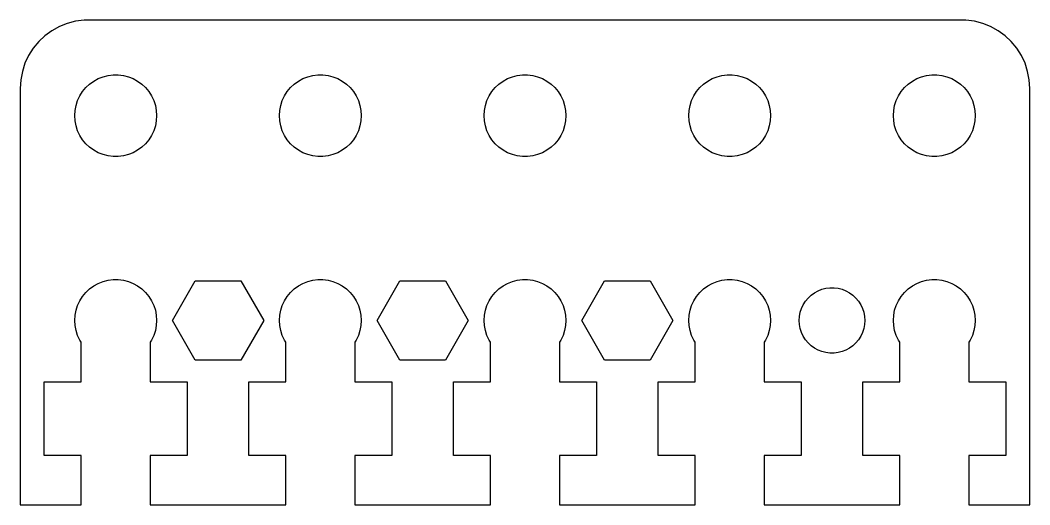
# Model space of a CAD drawing. Header units: metres. Extents: x -37 to 37, y 0 to 152.
# Drawn here: x -37 to 37, y 78 to 113.5 of the extents above; entities that cross this region are included whole.
import ezdxf

# ---------------------------------------------------------------- set-up
doc = ezdxf.new("R2010")
doc.units = ezdxf.units.M

msp = doc.modelspace()

# ---------------------------------------------------------------- linework, layer by layer
for p, q in [((-33.5451, 113.255), (-34.1289, 113.024)), ((-32.9369, 113.411), (-33.5451, 113.255)), ((-32.3139, 113.49), (-32.9369, 113.411)), ((32.3139, 113.49), (-32.3139, 113.49)), ((32.9369, 113.411), (32.3139, 113.49)), ((33.5451, 113.255), (32.9369, 113.411)), ((34.1289, 113.024), (33.5451, 113.255)), ((-34.6791, 112.722), (-35.1871, 112.353)), ((-34.1289, 113.024), (-34.6791, 112.722)), ((34.6791, 112.722), (34.1289, 113.024)), ((35.1871, 112.353), (34.6791, 112.722)), ((-35.6448, 111.923), (-36.0451, 111.439)), ((-35.1871, 112.353), (-35.6448, 111.923)), ((35.6448, 111.923), (35.1871, 112.353)), ((36.0451, 111.439), (35.6448, 111.923)), ((-36.0451, 111.439), (-36.3815, 110.909)), ((36.3815, 110.909), (36.0451, 111.439)), ((-36.6489, 110.341), (-36.8429, 109.743)), ((-36.3815, 110.909), (-36.6489, 110.341)), ((36.6489, 110.341), (36.3815, 110.909)), ((36.8429, 109.743), (36.6489, 110.341)), ((-36.8429, 109.743), (-36.9606, 109.127)), ((36.9606, 109.127), (36.8429, 109.743)), ((-36.9606, 109.127), (-37, 108.5)), ((-32.1869, 108.554), (-31.9123, 108.812)), ((-31.9123, 108.812), (-31.6075, 109.033)), ((-31.6075, 109.033), (-31.2773, 109.214)), ((-31.2773, 109.214), (-30.927, 109.353)), ((-30.927, 109.353), (-30.5621, 109.447)), ((-30.5621, 109.447), (-30.1884, 109.494)), ((-30.1884, 109.494), (-29.8116, 109.494)), ((-29.8116, 109.494), (-29.4379, 109.447)), ((-29.4379, 109.447), (-29.0729, 109.353)), ((-29.0729, 109.353), (-28.7227, 109.214)), ((-28.7227, 109.214), (-28.3925, 109.033)), ((-28.3925, 109.033), (-28.0877, 108.812)), ((-28.0877, 108.812), (-27.8131, 108.554)), ((-17.1869, 108.554), (-16.9123, 108.812)), ((-16.9123, 108.812), (-16.6075, 109.033)), ((-16.6075, 109.033), (-16.2773, 109.214)), ((-16.2773, 109.214), (-15.927, 109.353)), ((-15.927, 109.353), (-15.5621, 109.447)), ((-15.5621, 109.447), (-15.1884, 109.494)), ((-15.1884, 109.494), (-14.8116, 109.494)), ((-14.8116, 109.494), (-14.4379, 109.447)), ((-14.4379, 109.447), (-14.0729, 109.353)), ((-14.0729, 109.353), (-13.7227, 109.214)), ((-13.7227, 109.214), (-13.3925, 109.033)), ((-13.3925, 109.033), (-13.0877, 108.812)), ((-13.0877, 108.812), (-12.8131, 108.554)), ((-2.1869, 108.554), (-1.91226, 108.812)), ((-1.91226, 108.812), (-1.60747, 109.033)), ((-1.60747, 109.033), (-1.27733, 109.214)), ((-1.27733, 109.214), (-0.92705, 109.353)), ((-0.92705, 109.353), (-0.56213, 109.447)), ((-0.56213, 109.447), (-0.18837, 109.494)), ((-0.18837, 109.494), (0.18837, 109.494)), ((0.18837, 109.494), (0.56213, 109.447)), ((0.56213, 109.447), (0.92705, 109.353)), ((0.92705, 109.353), (1.27733, 109.214)), ((1.27733, 109.214), (1.60747, 109.033)), ((1.60747, 109.033), (1.91226, 108.812)), ((1.91226, 108.812), (2.1869, 108.554)), ((12.8131, 108.554), (13.0877, 108.812)), ((13.0877, 108.812), (13.3925, 109.033)), ((13.3925, 109.033), (13.7227, 109.214)), ((13.7227, 109.214), (14.0729, 109.353)), ((14.0729, 109.353), (14.4379, 109.447)), ((14.4379, 109.447), (14.8116, 109.494)), ((14.8116, 109.494), (15.1884, 109.494)), ((15.1884, 109.494), (15.5621, 109.447)), ((15.5621, 109.447), (15.927, 109.353)), ((15.927, 109.353), (16.2773, 109.214)), ((16.2773, 109.214), (16.6075, 109.033)), ((16.6075, 109.033), (16.9123, 108.812)), ((16.9123, 108.812), (17.1869, 108.554)), ((27.8131, 108.554), (28.0877, 108.812)), ((28.0877, 108.812), (28.3925, 109.033)), ((28.3925, 109.033), (28.7227, 109.214)), ((28.7227, 109.214), (29.0729, 109.353)), ((29.0729, 109.353), (29.4379, 109.447)), ((29.4379, 109.447), (29.8116, 109.494)), ((29.8116, 109.494), (30.1884, 109.494)), ((30.1884, 109.494), (30.5621, 109.447)), ((30.5621, 109.447), (30.927, 109.353)), ((30.927, 109.353), (31.2773, 109.214)), ((31.2773, 109.214), (31.6075, 109.033)), ((31.6075, 109.033), (31.9123, 108.812)), ((31.9123, 108.812), (32.1869, 108.554)), ((37, 108.5), (36.9606, 109.127)), ((-37, 108.5), (-37, 78)), ((-32.6289, 107.945), (-32.427, 108.263)), ((-32.427, 108.263), (-32.1869, 108.554)), ((-27.8131, 108.554), (-27.5729, 108.263)), ((-27.5729, 108.263), (-27.3711, 107.945)), ((-17.6289, 107.945), (-17.427, 108.263)), ((-17.427, 108.263), (-17.1869, 108.554)), ((-12.8131, 108.554), (-12.5729, 108.263)), ((-12.5729, 108.263), (-12.3711, 107.945)), ((-2.62891, 107.945), (-2.42705, 108.263)), ((-2.42705, 108.263), (-2.1869, 108.554)), ((2.1869, 108.554), (2.42705, 108.263)), ((2.42705, 108.263), (2.62891, 107.945)), ((12.3711, 107.945), (12.5729, 108.263)), ((12.5729, 108.263), (12.8131, 108.554)), ((17.1869, 108.554), (17.427, 108.263)), ((17.427, 108.263), (17.6289, 107.945)), ((27.3711, 107.945), (27.5729, 108.263)), ((27.5729, 108.263), (27.8131, 108.554)), ((32.1869, 108.554), (32.427, 108.263)), ((32.427, 108.263), (32.6289, 107.945)), ((37, 78), (37, 108.5)), ((-32.9057, 107.246), (-32.7893, 107.604)), ((-32.7893, 107.604), (-32.6289, 107.945)), ((-27.3711, 107.945), (-27.2107, 107.604)), ((-27.2107, 107.604), (-27.0942, 107.246)), ((-17.9057, 107.246), (-17.7893, 107.604)), ((-17.7893, 107.604), (-17.6289, 107.945)), ((-12.3711, 107.945), (-12.2107, 107.604)), ((-12.2107, 107.604), (-12.0942, 107.246)), ((-2.90575, 107.246), (-2.78932, 107.604)), ((-2.78932, 107.604), (-2.62891, 107.945)), ((2.62891, 107.945), (2.78932, 107.604)), ((2.78932, 107.604), (2.90575, 107.246)), ((12.0942, 107.246), (12.2107, 107.604)), ((12.2107, 107.604), (12.3711, 107.945)), ((17.6289, 107.945), (17.7893, 107.604)), ((17.7893, 107.604), (17.9057, 107.246)), ((27.0942, 107.246), (27.2107, 107.604)), ((27.2107, 107.604), (27.3711, 107.945)), ((32.6289, 107.945), (32.7893, 107.604)), ((32.7893, 107.604), (32.9057, 107.246)), ((-33, 106.5), (-32.9763, 106.876)), ((-32.9763, 106.876), (-32.9057, 107.246)), ((-27.0942, 107.246), (-27.0237, 106.876)), ((-27.0237, 106.876), (-27, 106.5)), ((-18, 106.5), (-17.9763, 106.876)), ((-17.9763, 106.876), (-17.9057, 107.246)), ((-12.0942, 107.246), (-12.0237, 106.876)), ((-12.0237, 106.876), (-12, 106.5)), ((-3, 106.5), (-2.97633, 106.876)), ((-2.97633, 106.876), (-2.90575, 107.246)), ((2.90575, 107.246), (2.97633, 106.876)), ((2.97633, 106.876), (3, 106.5)), ((12, 106.5), (12.0237, 106.876)), ((12.0237, 106.876), (12.0942, 107.246)), ((17.9057, 107.246), (17.9763, 106.876)), ((17.9763, 106.876), (18, 106.5)), ((27, 106.5), (27.0237, 106.876)), ((27.0237, 106.876), (27.0942, 107.246)), ((32.9057, 107.246), (32.9763, 106.876)), ((32.9763, 106.876), (33, 106.5)), ((-32.9763, 106.124), (-33, 106.5)), ((-32.9057, 105.754), (-32.9763, 106.124)), ((-27.0237, 106.124), (-27.0942, 105.754)), ((-27, 106.5), (-27.0237, 106.124)), ((-17.9763, 106.124), (-18, 106.5)), ((-17.9057, 105.754), (-17.9763, 106.124)), ((-12.0237, 106.124), (-12.0942, 105.754)), ((-12, 106.5), (-12.0237, 106.124)), ((-2.97633, 106.124), (-3, 106.5)), ((-2.90575, 105.754), (-2.97633, 106.124)), ((2.97633, 106.124), (2.90575, 105.754)), ((3, 106.5), (2.97633, 106.124)), ((12.0237, 106.124), (12, 106.5)), ((12.0942, 105.754), (12.0237, 106.124)), ((17.9763, 106.124), (17.9057, 105.754)), ((18, 106.5), (17.9763, 106.124)), ((27.0237, 106.124), (27, 106.5)), ((27.0942, 105.754), (27.0237, 106.124)), ((32.9763, 106.124), (32.9057, 105.754)), ((33, 106.5), (32.9763, 106.124)), ((-32.7893, 105.396), (-32.9057, 105.754)), ((-32.6289, 105.055), (-32.7893, 105.396)), ((-27.2107, 105.396), (-27.3711, 105.055)), ((-27.0942, 105.754), (-27.2107, 105.396)), ((-17.7893, 105.396), (-17.9057, 105.754)), ((-17.6289, 105.055), (-17.7893, 105.396)), ((-12.2107, 105.396), (-12.3711, 105.055)), ((-12.0942, 105.754), (-12.2107, 105.396)), ((-2.78932, 105.396), (-2.90575, 105.754)), ((-2.62891, 105.055), (-2.78932, 105.396)), ((2.78932, 105.396), (2.62891, 105.055)), ((2.90575, 105.754), (2.78932, 105.396)), ((12.2107, 105.396), (12.0942, 105.754)), ((12.3711, 105.055), (12.2107, 105.396)), ((17.7893, 105.396), (17.6289, 105.055)), ((17.9057, 105.754), (17.7893, 105.396)), ((27.2107, 105.396), (27.0942, 105.754)), ((27.3711, 105.055), (27.2107, 105.396)), ((32.7893, 105.396), (32.6289, 105.055)), ((32.9057, 105.754), (32.7893, 105.396)), ((-32.427, 104.737), (-32.6289, 105.055)), ((-32.1869, 104.446), (-32.427, 104.737)), ((-31.9123, 104.188), (-32.1869, 104.446)), ((-27.8131, 104.446), (-28.0877, 104.188)), ((-27.5729, 104.737), (-27.8131, 104.446)), ((-27.3711, 105.055), (-27.5729, 104.737)), ((-17.427, 104.737), (-17.6289, 105.055)), ((-17.1869, 104.446), (-17.427, 104.737)), ((-16.9123, 104.188), (-17.1869, 104.446)), ((-12.8131, 104.446), (-13.0877, 104.188)), ((-12.5729, 104.737), (-12.8131, 104.446)), ((-12.3711, 105.055), (-12.5729, 104.737)), ((-2.42705, 104.737), (-2.62891, 105.055)), ((-2.1869, 104.446), (-2.42705, 104.737)), ((-1.91226, 104.188), (-2.1869, 104.446)), ((2.1869, 104.446), (1.91226, 104.188)), ((2.42705, 104.737), (2.1869, 104.446)), ((2.62891, 105.055), (2.42705, 104.737)), ((12.5729, 104.737), (12.3711, 105.055)), ((12.8131, 104.446), (12.5729, 104.737)), ((13.0877, 104.188), (12.8131, 104.446)), ((17.1869, 104.446), (16.9123, 104.188)), ((17.427, 104.737), (17.1869, 104.446)), ((17.6289, 105.055), (17.427, 104.737)), ((27.5729, 104.737), (27.3711, 105.055)), ((27.8131, 104.446), (27.5729, 104.737)), ((28.0877, 104.188), (27.8131, 104.446)), ((32.1869, 104.446), (31.9123, 104.188)), ((32.427, 104.737), (32.1869, 104.446)), ((32.6289, 105.055), (32.427, 104.737)), ((-31.6075, 103.967), (-31.9123, 104.188)), ((-31.2773, 103.786), (-31.6075, 103.967)), ((-30.927, 103.647), (-31.2773, 103.786)), ((-30.5621, 103.553), (-30.927, 103.647)), ((-29.0729, 103.647), (-29.4379, 103.553)), ((-28.7227, 103.786), (-29.0729, 103.647)), ((-28.3925, 103.967), (-28.7227, 103.786)), ((-28.0877, 104.188), (-28.3925, 103.967)), ((-16.6075, 103.967), (-16.9123, 104.188)), ((-16.2773, 103.786), (-16.6075, 103.967)), ((-15.927, 103.647), (-16.2773, 103.786)), ((-15.5621, 103.553), (-15.927, 103.647)), ((-14.0729, 103.647), (-14.4379, 103.553)), ((-13.7227, 103.786), (-14.0729, 103.647)), ((-13.3925, 103.967), (-13.7227, 103.786)), ((-13.0877, 104.188), (-13.3925, 103.967)), ((-1.60747, 103.967), (-1.91226, 104.188)), ((-1.27733, 103.786), (-1.60747, 103.967)), ((-0.92705, 103.647), (-1.27733, 103.786)), ((-0.56213, 103.553), (-0.92705, 103.647)), ((0.92705, 103.647), (0.56213, 103.553)), ((1.27733, 103.786), (0.92705, 103.647)), ((1.60747, 103.967), (1.27733, 103.786)), ((1.91226, 104.188), (1.60747, 103.967)), ((13.3925, 103.967), (13.0877, 104.188)), ((13.7227, 103.786), (13.3925, 103.967)), ((14.0729, 103.647), (13.7227, 103.786)), ((14.4379, 103.553), (14.0729, 103.647)), ((15.927, 103.647), (15.5621, 103.553)), ((16.2773, 103.786), (15.927, 103.647)), ((16.6075, 103.967), (16.2773, 103.786)), ((16.9123, 104.188), (16.6075, 103.967)), ((28.3925, 103.967), (28.0877, 104.188)), ((28.7227, 103.786), (28.3925, 103.967)), ((29.0729, 103.647), (28.7227, 103.786)), ((29.4379, 103.553), (29.0729, 103.647)), ((30.927, 103.647), (30.5621, 103.553)), ((31.2773, 103.786), (30.927, 103.647)), ((31.6075, 103.967), (31.2773, 103.786)), ((31.9123, 104.188), (31.6075, 103.967)), ((-30.1884, 103.506), (-30.5621, 103.553)), ((-29.8116, 103.506), (-30.1884, 103.506)), ((-29.4379, 103.553), (-29.8116, 103.506)), ((-15.1884, 103.506), (-15.5621, 103.553)), ((-14.8116, 103.506), (-15.1884, 103.506)), ((-14.4379, 103.553), (-14.8116, 103.506)), ((-0.18837, 103.506), (-0.56213, 103.553)), ((0.18837, 103.506), (-0.18837, 103.506)), ((0.56213, 103.553), (0.18837, 103.506)), ((14.8116, 103.506), (14.4379, 103.553)), ((15.1884, 103.506), (14.8116, 103.506)), ((15.5621, 103.553), (15.1884, 103.506)), ((29.8116, 103.506), (29.4379, 103.553)), ((30.1884, 103.506), (29.8116, 103.506)), ((30.5621, 103.553), (30.1884, 103.506)), ((-31.9123, 93.8115), (-31.6075, 94.033)), ((-31.6075, 94.033), (-31.2773, 94.2145)), ((-31.2773, 94.2145), (-30.927, 94.3532)), ((-30.927, 94.3532), (-30.5621, 94.4469)), ((-30.5621, 94.4469), (-30.1884, 94.4941)), ((-30.1884, 94.4941), (-29.8116, 94.4941)), ((-29.8116, 94.4941), (-29.4379, 94.4469)), ((-29.4379, 94.4469), (-29.0729, 94.3532)), ((-29.0729, 94.3532), (-28.7227, 94.2145)), ((-28.7227, 94.2145), (-28.3925, 94.033)), ((-28.3925, 94.033), (-28.0877, 93.8115)), ((-25.8466, 91.5), (-24.1733, 94.3982)), ((-24.1733, 94.3982), (-20.8267, 94.3982)), ((-20.8267, 94.3982), (-19.1534, 91.5)), ((-16.9123, 93.8115), (-16.6075, 94.033)), ((-16.6075, 94.033), (-16.2773, 94.2145)), ((-16.2773, 94.2145), (-15.927, 94.3532)), ((-15.927, 94.3532), (-15.5621, 94.4469)), ((-15.5621, 94.4469), (-15.1884, 94.4941)), ((-15.1884, 94.4941), (-14.8116, 94.4941)), ((-14.8116, 94.4941), (-14.4379, 94.4469)), ((-14.4379, 94.4469), (-14.0729, 94.3532)), ((-14.0729, 94.3532), (-13.7227, 94.2145)), ((-13.7227, 94.2145), (-13.3925, 94.033)), ((-13.3925, 94.033), (-13.0877, 93.8115)), ((-10.8466, 91.5), (-9.17329, 94.3982)), ((-9.17329, 94.3982), (-5.82671, 94.3982)), ((-5.82671, 94.3982), (-4.15341, 91.5)), ((-1.91226, 93.8115), (-1.60747, 94.033)), ((-1.60747, 94.033), (-1.27733, 94.2145)), ((-1.27733, 94.2145), (-0.92705, 94.3532)), ((-0.92705, 94.3532), (-0.56213, 94.4469)), ((-0.56213, 94.4469), (-0.18837, 94.4941)), ((-0.18837, 94.4941), (0.18837, 94.4941)), ((0.18837, 94.4941), (0.56213, 94.4469)), ((0.56213, 94.4469), (0.92705, 94.3532)), ((0.92705, 94.3532), (1.27733, 94.2145)), ((1.27733, 94.2145), (1.60747, 94.033)), ((1.60747, 94.033), (1.91226, 93.8115)), ((4.15341, 91.5), (5.82671, 94.3982)), ((5.82671, 94.3982), (9.17329, 94.3982)), ((9.17329, 94.3982), (10.8466, 91.5)), ((13.0877, 93.8115), (13.3925, 94.033)), ((13.3925, 94.033), (13.7227, 94.2145)), ((13.7227, 94.2145), (14.0729, 94.3532)), ((14.0729, 94.3532), (14.4379, 94.4469)), ((14.4379, 94.4469), (14.8116, 94.4941)), ((14.8116, 94.4941), (15.1884, 94.4941)), ((15.1884, 94.4941), (15.5621, 94.4469)), ((15.5621, 94.4469), (15.927, 94.3532)), ((15.927, 94.3532), (16.2773, 94.2145)), ((16.2773, 94.2145), (16.6075, 94.033)), ((16.6075, 94.033), (16.9123, 93.8115)), ((28.0877, 93.8115), (28.3925, 94.033)), ((28.3925, 94.033), (28.7227, 94.2145)), ((28.7227, 94.2145), (29.0729, 94.3532)), ((29.0729, 94.3532), (29.4379, 94.4469)), ((29.4379, 94.4469), (29.8116, 94.4941)), ((29.8116, 94.4941), (30.1884, 94.4941)), ((30.1884, 94.4941), (30.5621, 94.4469)), ((30.5621, 94.4469), (30.927, 94.3532)), ((30.927, 94.3532), (31.2773, 94.2145)), ((31.2773, 94.2145), (31.6075, 94.033)), ((31.6075, 94.033), (31.9123, 93.8115)), ((-32.6289, 92.9453), (-32.427, 93.2634)), ((-32.427, 93.2634), (-32.1869, 93.5536)), ((-32.1869, 93.5536), (-31.9123, 93.8115)), ((-28.0877, 93.8115), (-27.8131, 93.5536)), ((-27.8131, 93.5536), (-27.5729, 93.2634)), ((-27.5729, 93.2634), (-27.3711, 92.9453)), ((-17.6289, 92.9453), (-17.427, 93.2634)), ((-17.427, 93.2634), (-17.1869, 93.5536)), ((-17.1869, 93.5536), (-16.9123, 93.8115)), ((-13.0877, 93.8115), (-12.8131, 93.5536)), ((-12.8131, 93.5536), (-12.5729, 93.2634)), ((-12.5729, 93.2634), (-12.3711, 92.9453)), ((-2.62891, 92.9453), (-2.42705, 93.2634)), ((-2.42705, 93.2634), (-2.1869, 93.5536)), ((-2.1869, 93.5536), (-1.91226, 93.8115)), ((1.91226, 93.8115), (2.1869, 93.5536)), ((2.1869, 93.5536), (2.42705, 93.2634)), ((2.42705, 93.2634), (2.62891, 92.9453)), ((12.3711, 92.9453), (12.5729, 93.2634)), ((12.5729, 93.2634), (12.8131, 93.5536)), ((12.8131, 93.5536), (13.0877, 93.8115)), ((16.9123, 93.8115), (17.1869, 93.5536)), ((17.1869, 93.5536), (17.427, 93.2634)), ((17.427, 93.2634), (17.6289, 92.9453)), ((20.7505, 93.1429), (20.9702, 93.3492)), ((20.9702, 93.3492), (21.214, 93.5264)), ((21.214, 93.5264), (21.4781, 93.6716)), ((21.4781, 93.6716), (21.7583, 93.7825)), ((21.7583, 93.7825), (22.0503, 93.8575)), ((22.0503, 93.8575), (22.3493, 93.8953)), ((22.3493, 93.8953), (22.6507, 93.8953)), ((22.6507, 93.8953), (22.9497, 93.8575)), ((22.9497, 93.8575), (23.2416, 93.7825)), ((23.2416, 93.7825), (23.5219, 93.6716)), ((23.5219, 93.6716), (23.786, 93.5264)), ((23.786, 93.5264), (24.0298, 93.3492)), ((24.0298, 93.3492), (24.2495, 93.1429)), ((27.3711, 92.9453), (27.5729, 93.2634)), ((27.5729, 93.2634), (27.8131, 93.5536)), ((27.8131, 93.5536), (28.0877, 93.8115)), ((31.9123, 93.8115), (32.1869, 93.5536)), ((32.1869, 93.5536), (32.427, 93.2634)), ((32.427, 93.2634), (32.6289, 92.9453)), ((-32.9057, 92.2461), (-32.7893, 92.6044)), ((-32.7893, 92.6044), (-32.6289, 92.9453)), ((-27.3711, 92.9453), (-27.2107, 92.6044)), ((-27.2107, 92.6044), (-27.0942, 92.2461)), ((-17.9057, 92.2461), (-17.7893, 92.6044)), ((-17.7893, 92.6044), (-17.6289, 92.9453)), ((-12.3711, 92.9453), (-12.2107, 92.6044)), ((-12.2107, 92.6044), (-12.0942, 92.2461)), ((-2.90575, 92.2461), (-2.78932, 92.6044)), ((-2.78932, 92.6044), (-2.62891, 92.9453)), ((2.62891, 92.9453), (2.78932, 92.6044)), ((2.78932, 92.6044), (2.90575, 92.2461)), ((12.0942, 92.2461), (12.2107, 92.6044)), ((12.2107, 92.6044), (12.3711, 92.9453)), ((17.6289, 92.9453), (17.7893, 92.6044)), ((17.7893, 92.6044), (17.9057, 92.2461)), ((20.2685, 92.3835), (20.3969, 92.6562)), ((20.3969, 92.6562), (20.5583, 92.9107)), ((20.5583, 92.9107), (20.7505, 93.1429)), ((24.2495, 93.1429), (24.4416, 92.9107)), ((24.4416, 92.9107), (24.6031, 92.6562)), ((24.6031, 92.6562), (24.7315, 92.3835)), ((27.0942, 92.2461), (27.2107, 92.6044)), ((27.2107, 92.6044), (27.3711, 92.9453)), ((32.6289, 92.9453), (32.7893, 92.6044)), ((32.7893, 92.6044), (32.9057, 92.2461)), ((-33, 91.5), (-32.9763, 91.876)), ((-32.9763, 91.876), (-32.9057, 92.2461)), ((-27.0942, 92.2461), (-27.0237, 91.876)), ((-27.0237, 91.876), (-27, 91.5)), ((-18, 91.5), (-17.9763, 91.876)), ((-17.9763, 91.876), (-17.9057, 92.2461)), ((-12.0942, 92.2461), (-12.0237, 91.876)), ((-12.0237, 91.876), (-12, 91.5)), ((-3, 91.5), (-2.97633, 91.876)), ((-2.97633, 91.876), (-2.90575, 92.2461)), ((2.90575, 92.2461), (2.97633, 91.876)), ((2.97633, 91.876), (3, 91.5)), ((12, 91.5), (12.0237, 91.876)), ((12.0237, 91.876), (12.0942, 92.2461)), ((17.9057, 92.2461), (17.9763, 91.876)), ((17.9763, 91.876), (18, 91.5)), ((20.1, 91.5), (20.1189, 91.8008)), ((20.1189, 91.8008), (20.1754, 92.0968)), ((20.1754, 92.0968), (20.2685, 92.3835)), ((24.7315, 92.3835), (24.8246, 92.0968)), ((24.8246, 92.0968), (24.8811, 91.8008)), ((24.8811, 91.8008), (24.9, 91.5)), ((27, 91.5), (27.0237, 91.876)), ((27.0237, 91.876), (27.0942, 92.2461)), ((32.9057, 92.2461), (32.9763, 91.876)), ((32.9763, 91.876), (33, 91.5)), ((-32.9763, 91.124), (-33, 91.5)), ((-32.9057, 90.7539), (-32.9763, 91.124)), ((-27.0237, 91.124), (-27.0942, 90.7539)), ((-27, 91.5), (-27.0237, 91.124)), ((-24.1733, 88.6018), (-25.8466, 91.5)), ((-19.1534, 91.5), (-20.8267, 88.6018)), ((-17.9763, 91.124), (-18, 91.5)), ((-17.9057, 90.7539), (-17.9763, 91.124)), ((-12.0237, 91.124), (-12.0942, 90.7539)), ((-12, 91.5), (-12.0237, 91.124)), ((-9.17329, 88.6018), (-10.8466, 91.5)), ((-4.15341, 91.5), (-5.82671, 88.6018)), ((-2.97633, 91.124), (-3, 91.5)), ((-2.90575, 90.7539), (-2.97633, 91.124)), ((2.97633, 91.124), (2.90575, 90.7539)), ((3, 91.5), (2.97633, 91.124)), ((5.82671, 88.6018), (4.15341, 91.5)), ((10.8466, 91.5), (9.17329, 88.6018)), ((12.0237, 91.124), (12, 91.5)), ((12.0942, 90.7539), (12.0237, 91.124)), ((17.9763, 91.124), (17.9057, 90.7539)), ((18, 91.5), (17.9763, 91.124)), ((20.1189, 91.1992), (20.1, 91.5)), ((20.1754, 90.9031), (20.1189, 91.1992)), ((24.8811, 91.1992), (24.8246, 90.9031)), ((24.9, 91.5), (24.8811, 91.1992)), ((27.0237, 91.124), (27, 91.5)), ((27.0942, 90.7539), (27.0237, 91.124)), ((32.9763, 91.124), (32.9057, 90.7539)), ((33, 91.5), (32.9763, 91.124)), ((-32.7893, 90.3956), (-32.9057, 90.7539)), ((-32.6289, 90.0547), (-32.7893, 90.3956)), ((-27.2107, 90.3956), (-27.3711, 90.0547)), ((-27.0942, 90.7539), (-27.2107, 90.3956)), ((-17.7893, 90.3956), (-17.9057, 90.7539)), ((-17.6289, 90.0547), (-17.7893, 90.3956)), ((-12.2107, 90.3956), (-12.3711, 90.0547)), ((-12.0942, 90.7539), (-12.2107, 90.3956)), ((-2.78932, 90.3956), (-2.90575, 90.7539)), ((-2.62891, 90.0547), (-2.78932, 90.3956)), ((2.78932, 90.3956), (2.62891, 90.0547)), ((2.90575, 90.7539), (2.78932, 90.3956)), ((12.2107, 90.3956), (12.0942, 90.7539)), ((12.3711, 90.0547), (12.2107, 90.3956)), ((17.7893, 90.3956), (17.6289, 90.0547)), ((17.9057, 90.7539), (17.7893, 90.3956)), ((20.2685, 90.6165), (20.1754, 90.9031)), ((20.3969, 90.3438), (20.2685, 90.6165)), ((20.5583, 90.0893), (20.3969, 90.3438)), ((24.6031, 90.3438), (24.4416, 90.0893)), ((24.7315, 90.6165), (24.6031, 90.3438)), ((24.8246, 90.9031), (24.7315, 90.6165)), ((27.2107, 90.3956), (27.0942, 90.7539)), ((27.3711, 90.0547), (27.2107, 90.3956)), ((32.7893, 90.3956), (32.6289, 90.0547)), ((32.9057, 90.7539), (32.7893, 90.3956)), ((-32.5307, 89.9), (-32.6289, 90.0547)), ((-32.5307, 87), (-32.5307, 89.9)), ((-27.3711, 90.0547), (-27.4693, 89.9)), ((-27.4693, 89.9), (-27.4693, 87)), ((-17.5307, 89.9), (-17.6289, 90.0547)), ((-17.5307, 87), (-17.5307, 89.9)), ((-12.3711, 90.0547), (-12.4693, 89.9)), ((-12.4693, 89.9), (-12.4693, 87)), ((-2.53072, 89.9), (-2.62891, 90.0547)), ((-2.53072, 87), (-2.53072, 89.9)), ((2.62891, 90.0547), (2.53072, 89.9)), ((2.53072, 89.9), (2.53072, 87)), ((12.4693, 89.9), (12.3711, 90.0547)), ((12.4693, 87), (12.4693, 89.9)), ((17.6289, 90.0547), (17.5307, 89.9)), ((17.5307, 89.9), (17.5307, 87)), ((20.7505, 89.8571), (20.5583, 90.0893)), ((20.9702, 89.6508), (20.7505, 89.8571)), ((21.214, 89.4736), (20.9702, 89.6508)), ((24.0298, 89.6508), (23.786, 89.4736)), ((24.2495, 89.8571), (24.0298, 89.6508)), ((24.4416, 90.0893), (24.2495, 89.8571)), ((27.4693, 89.9), (27.3711, 90.0547)), ((27.4693, 87), (27.4693, 89.9)), ((32.6289, 90.0547), (32.5307, 89.9)), ((32.5307, 89.9), (32.5307, 87)), ((21.4781, 89.3284), (21.214, 89.4736)), ((21.7583, 89.2175), (21.4781, 89.3284)), ((22.0503, 89.1425), (21.7583, 89.2175)), ((22.3493, 89.1047), (22.0503, 89.1425)), ((22.6507, 89.1047), (22.3493, 89.1047)), ((22.9497, 89.1425), (22.6507, 89.1047)), ((23.2416, 89.2175), (22.9497, 89.1425)), ((23.5219, 89.3284), (23.2416, 89.2175)), ((23.786, 89.4736), (23.5219, 89.3284)), ((-20.8267, 88.6018), (-24.1733, 88.6018)), ((-5.82671, 88.6018), (-9.17329, 88.6018)), ((9.17329, 88.6018), (5.82671, 88.6018)), ((-35.2462, 81.6), (-35.2462, 87)), ((-35.2462, 87), (-32.5307, 87)), ((-27.4693, 87), (-24.7538, 87)), ((-24.7538, 87), (-24.7538, 81.6)), ((-20.2462, 81.6), (-20.2462, 87)), ((-20.2462, 87), (-17.5307, 87)), ((-12.4693, 87), (-9.75375, 87)), ((-9.75375, 87), (-9.75375, 81.6)), ((-5.24623, 81.6), (-5.24623, 87)), ((-5.24623, 87), (-2.53072, 87)), ((2.53072, 87), (5.24623, 87)), ((5.24623, 87), (5.24623, 81.6)), ((9.75375, 81.6), (9.75375, 87)), ((9.75375, 87), (12.4693, 87)), ((17.5307, 87), (20.2462, 87)), ((20.2462, 87), (20.2462, 81.6)), ((24.7538, 81.6), (24.7538, 87)), ((24.7538, 87), (27.4693, 87)), ((32.5307, 87), (35.2462, 87)), ((35.2462, 87), (35.2462, 81.6)), ((-32.5307, 81.6), (-35.2462, 81.6)), ((-32.5307, 78), (-32.5307, 81.6)), ((-24.7538, 81.6), (-27.4693, 81.6)), ((-27.4693, 81.6), (-27.4693, 78)), ((-17.5307, 81.6), (-20.2462, 81.6)), ((-17.5307, 78), (-17.5307, 81.6)), ((-9.75375, 81.6), (-12.4693, 81.6)), ((-12.4693, 81.6), (-12.4693, 78)), ((-2.53072, 81.6), (-5.24623, 81.6)), ((-2.53072, 78), (-2.53072, 81.6)), ((5.24623, 81.6), (2.53072, 81.6)), ((2.53072, 81.6), (2.53072, 78)), ((12.4693, 81.6), (9.75375, 81.6)), ((12.4693, 78), (12.4693, 81.6)), ((20.2462, 81.6), (17.5307, 81.6)), ((17.5307, 81.6), (17.5307, 78)), ((27.4693, 81.6), (24.7538, 81.6)), ((27.4693, 78), (27.4693, 81.6)), ((35.2462, 81.6), (32.5307, 81.6)), ((32.5307, 81.6), (32.5307, 78)), ((-37, 78), (-32.5307, 78)), ((-27.4693, 78), (-17.5307, 78)), ((-12.4693, 78), (-2.53072, 78)), ((2.53072, 78), (12.4693, 78)), ((17.5307, 78), (27.4693, 78)), ((32.5307, 78), (37, 78))]:
    msp.add_line(p, q)

doc.saveas('drawing.dxf')
